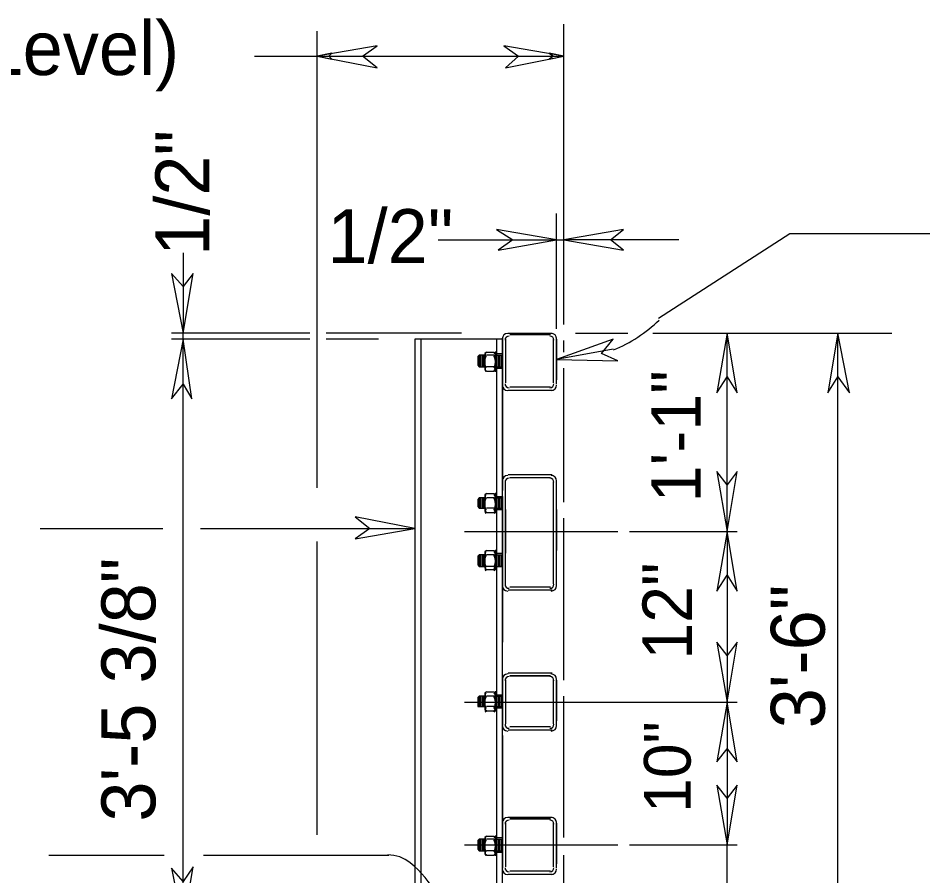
# Model space of a CAD drawing. Extents: x 499999.87 to 500002.82, y 499999.96 to 500001.79.
# Drawn here: x 500000.2894 to 500000.4944, y 500001.4212 to 500001.6142 of the extents above; entities that cross this region are included whole.
import ezdxf

# ---------------------------------------------------------------- set-up
doc = ezdxf.new("R2010")
doc.units = 0
for name, color, linetype in [('1', 7, 'Continuous'), ('19', 7, 'Continuous'), ('24', 7, 'Continuous'), ('9', 7, 'Continuous')]:
    doc.layers.add(name, color=color, linetype=linetype)

msp = doc.modelspace()

# ---------------------------------------------------------------- linework, layer by layer
at = {"layer": '1'}
for points in [[(500000.35663, 500001.60564), (500000.37008, 500001.60302), (500000.3668, 500001.60564), (500000.37008, 500001.60794)], [(500000.41207, 500001.60564), (500000.39862, 500001.60794), (500000.4019, 500001.60564), (500000.39895, 500001.60302)], [(500000.35663, 500001.60564), (500000.35991, 500001.60499), (500000.35925, 500001.60564), (500000.35991, 500001.6063)], [(500000.41207, 500001.60564), (500000.40879, 500001.6063), (500000.40978, 500001.60564), (500000.40879, 500001.60499)], [(500000.41043, 500001.5643), (500000.39698, 500001.5666), (500000.40059, 500001.5643), (500000.39731, 500001.56201)], [(500000.41207, 500001.5643), (500000.42552, 500001.56201), (500000.42257, 500001.5643), (500000.42552, 500001.5666)], [(500000.32644, 500001.54331), (500000.32874, 500001.55676), (500000.32644, 500001.55381), (500000.32382, 500001.55676)], [(500000.44882, 500001.54331), (500000.44652, 500001.52986), (500000.44882, 500001.53346), (500000.45112, 500001.52986)], [(500000.47375, 500001.54331), (500000.47146, 500001.52986), (500000.47375, 500001.53346), (500000.47638, 500001.52986)], [(500000.32644, 500001.54199), (500000.32382, 500001.52854), (500000.32644, 500001.53182), (500000.32841, 500001.52854)], [(500000.41043, 500001.5374), (500000.42421, 500001.53707), (500000.4206, 500001.53871), (500000.42323, 500001.54199)], [(500000.44882, 500001.49869), (500000.45112, 500001.51214), (500000.44882, 500001.50919), (500000.44652, 500001.51214)], [(500000.37861, 500001.49934), (500000.36516, 500001.50197), (500000.36844, 500001.49934), (500000.36516, 500001.49705)], [(500000.44882, 500001.49869), (500000.44652, 500001.48524), (500000.44882, 500001.48885), (500000.45112, 500001.48524)], [(500000.44882, 500001.4603), (500000.45112, 500001.47375), (500000.44882, 500001.4708), (500000.44652, 500001.47375)], [(500000.44882, 500001.4603), (500000.44652, 500001.44685), (500000.44882, 500001.4498), (500000.45112, 500001.44685)], [(500000.44882, 500001.42815), (500000.45112, 500001.4416), (500000.44882, 500001.43865), (500000.44652, 500001.4416)], [(500000.32644, 500001.40978), (500000.32874, 500001.42323), (500000.32644, 500001.41995), (500000.32382, 500001.4229)]]:
    msp.add_lwpolyline(points, close=True, dxfattribs=at)
at = {"layer": '19'}
for p, q in [((500000.39961, 500001.54331), (500000.40945, 500001.54331)), ((500000.39993, 500001.54298), (500000.40912, 500001.54298)), ((500000.41043, 500001.54199), (500000.41043, 500001.53281)), ((500000.39469, 500001.53904), (500000.39436, 500001.53871)), ((500000.39469, 500001.53904), (500000.39633, 500001.53904)), ((500000.39633, 500001.53904), (500000.39665, 500001.53871)), ((500000.39436, 500001.53871), (500000.39436, 500001.5351)), ((500000.39665, 500001.53871), (500000.39665, 500001.5351)), ((500000.39469, 500001.53478), (500000.39436, 500001.5351)), ((500000.39633, 500001.53478), (500000.39665, 500001.5351)), ((500000.39469, 500001.53478), (500000.39633, 500001.53478)), ((500000.39829, 500001.53281), (500000.39829, 500001.50787)), ((500000.40912, 500001.53117), (500000.39993, 500001.53117)), ((500000.39961, 500001.51148), (500000.40945, 500001.51148)), ((500000.39993, 500001.51083), (500000.40912, 500001.51083)), ((500000.39469, 500001.50722), (500000.39436, 500001.50689)), ((500000.39436, 500001.50689), (500000.39436, 500001.50328)), ((500000.39469, 500001.50722), (500000.39633, 500001.50722)), ((500000.39633, 500001.50722), (500000.39665, 500001.50689)), ((500000.39665, 500001.50689), (500000.39665, 500001.50328)), ((500000.39469, 500001.50295), (500000.39436, 500001.50328)), ((500000.39469, 500001.50295), (500000.39633, 500001.50295)), ((500000.39633, 500001.50295), (500000.39665, 500001.50328)), ((500000.41043, 500001.50361), (500000.41043, 500001.49442)), ((500000.39829, 500001.49869), (500000.39829, 500001.47375)), ((500000.39469, 500001.49442), (500000.39436, 500001.49409)), ((500000.39436, 500001.49409), (500000.39436, 500001.49049)), ((500000.39469, 500001.49442), (500000.39633, 500001.49442)), ((500000.39633, 500001.49442), (500000.39665, 500001.49409)), ((500000.39665, 500001.49409), (500000.39665, 500001.49049)), ((500000.39469, 500001.49016), (500000.39436, 500001.49049)), ((500000.39469, 500001.49016), (500000.39633, 500001.49016)), ((500000.39633, 500001.49016), (500000.39665, 500001.49049)), ((500000.39961, 500001.46686), (500000.40945, 500001.46686)), ((500000.39993, 500001.46621), (500000.40912, 500001.46621)), ((500000.41043, 500001.46522), (500000.41043, 500001.45604)), ((500000.39469, 500001.4626), (500000.39436, 500001.46227)), ((500000.39436, 500001.46227), (500000.39436, 500001.45866)), ((500000.39469, 500001.4626), (500000.39633, 500001.4626)), ((500000.39633, 500001.4626), (500000.39665, 500001.46227)), ((500000.39665, 500001.46227), (500000.39665, 500001.45866)), ((500000.39469, 500001.45833), (500000.39436, 500001.45866)), ((500000.39469, 500001.45833), (500000.39633, 500001.45833)), ((500000.39633, 500001.45833), (500000.39665, 500001.45866)), ((500000.40912, 500001.45472), (500000.39993, 500001.45472)), ((500000.39829, 500001.45276), (500000.39829, 500001.43241)), ((500000.39961, 500001.43438), (500000.40945, 500001.43438)), ((500000.39993, 500001.43406), (500000.40912, 500001.43406)), ((500000.41043, 500001.43307), (500000.41043, 500001.42388)), ((500000.39469, 500001.43012), (500000.39436, 500001.42979)), ((500000.39436, 500001.42979), (500000.39436, 500001.42618)), ((500000.39469, 500001.43012), (500000.39633, 500001.43012)), ((500000.39633, 500001.43012), (500000.39665, 500001.42979)), ((500000.39665, 500001.42979), (500000.39665, 500001.42618)), ((500000.39469, 500001.42585), (500000.39436, 500001.42618)), ((500000.39469, 500001.42585), (500000.39633, 500001.42585)), ((500000.39633, 500001.42585), (500000.39665, 500001.42618)), ((500000.40912, 500001.42224), (500000.39993, 500001.42224))]:
    msp.add_line(p, q, dxfattribs=at)
for centre, major_axis, start_param, end_param in [((500000.39947, 500001.54203), (0, -0.00122), 3.141593, 4.712389), ((500000.40926, 500001.54203), (0, 0.00122), 4.712389, 6.283185), ((500000.39978, 500001.54172), (0, -0.000918), 3.141593, 4.712389), ((500000.40895, 500001.54172), (0, 0.000918), 4.712389, 6.283185), ((500000.39687, 500001.53683), (0, 0.0026), 1.080839, 2.060754), ((500000.39498, 500001.53851), (0, 0.000612), 0.722734, 2.418858), ((500000.39601, 500001.53851), (0, 0.000612), 3.864327, 5.560451), ((500000.39412, 500001.53683), (0, 0.0026), 4.222432, 5.202346), ((500000.39498, 500001.53514), (0, 0.000612), 0.722734, 2.418858), ((500000.39601, 500001.53514), (0, 0.000612), 3.864327, 5.560451), ((500000.39947, 500001.53163), (0, -0.00122), 4.712389, 6.283185), ((500000.39978, 500001.53193), (0, -0.000918), 4.712389, 6.283185), ((500000.40895, 500001.53193), (0, -0.000918), 0, 1.570796), ((500000.40926, 500001.53163), (0, -0.00122), 0, 1.570796), ((500000.39498, 500001.50654), (0, 0.000612), 0.722734, 2.418858), ((500000.39601, 500001.50654), (0, 0.000612), 3.864327, 5.560451), ((500000.39687, 500001.50485), (0, 0.0026), 1.080839, 2.060754), ((500000.39412, 500001.50485), (0, 0.0026), 4.222432, 5.202346), ((500000.39498, 500001.50317), (0, 0.000612), 0.722734, 2.418858), ((500000.39601, 500001.50317), (0, 0.000612), 3.864327, 5.560451), ((500000.39498, 500001.49369), (0, 0.000612), 0.722734, 2.418858), ((500000.39601, 500001.49369), (0, 0.000612), 3.864327, 5.560451), ((500000.39687, 500001.49201), (0, 0.0026), 1.080839, 2.060754), ((500000.39412, 500001.49201), (0, 0.0026), 4.222432, 5.202346), ((500000.39498, 500001.49032), (0, 0.000612), 0.722734, 2.418858), ((500000.39601, 500001.49032), (0, 0.000612), 3.864327, 5.560451), ((500000.39947, 500001.4654), (0, -0.00122), 3.141593, 4.712389), ((500000.39978, 500001.4651), (0, -0.000918), 3.141593, 4.712389), ((500000.40895, 500001.4651), (0, 0.000918), 4.712389, 6.283185), ((500000.40926, 500001.4654), (0, 0.00122), 4.712389, 6.283185), ((500000.39687, 500001.4602), (0, 0.0026), 1.080839, 2.060754), ((500000.39498, 500001.46189), (0, 0.000612), 0.722734, 2.418858), ((500000.39601, 500001.46189), (0, 0.000612), 3.864327, 5.560451), ((500000.39412, 500001.4602), (0, 0.0026), 4.222432, 5.202346), ((500000.39498, 500001.45852), (0, 0.000612), 0.722734, 2.418858), ((500000.39601, 500001.45852), (0, 0.000612), 3.864327, 5.560451), ((500000.39947, 500001.455), (0, -0.00122), 4.712389, 6.283185), ((500000.39978, 500001.45531), (0, -0.000918), 4.712389, 6.283185), ((500000.40895, 500001.45531), (0, -0.000918), 0, 1.570796), ((500000.40926, 500001.455), (0, -0.00122), 0, 1.570796), ((500000.39947, 500001.43312), (0, -0.00122), 3.141593, 4.712389), ((500000.39978, 500001.43282), (0, -0.000918), 3.141593, 4.712389), ((500000.40895, 500001.43282), (0, 0.000918), 4.712389, 6.283185), ((500000.40926, 500001.43312), (0, 0.00122), 4.712389, 6.283185), ((500000.39687, 500001.42792), (0, 0.0026), 1.080839, 2.060754), ((500000.39498, 500001.42961), (0, 0.000612), 0.722734, 2.418858), ((500000.39601, 500001.42961), (0, 0.000612), 3.864327, 5.560451), ((500000.39412, 500001.42792), (0, 0.0026), 4.222432, 5.202346), ((500000.39498, 500001.42624), (0, 0.000612), 0.722734, 2.418858), ((500000.39601, 500001.42624), (0, 0.000612), 3.864327, 5.560451), ((500000.39947, 500001.42272), (0, -0.00122), 4.712389, 6.283185), ((500000.39978, 500001.42303), (0, -0.000918), 4.712389, 6.283185), ((500000.40895, 500001.42303), (0, -0.000918), 0, 1.570796), ((500000.40926, 500001.42272), (0, -0.00122), 0, 1.570796)]:
    msp.add_ellipse(centre, major_axis=major_axis, ratio=0.999986, start_param=start_param, end_param=end_param, dxfattribs=at)
at = {"layer": '24'}
for p, q in [((500000.37992, 500001.54199), (500000.37992, 500001.41535)), ((500000.39698, 500001.54199), (500000.39698, 500001.41535)), ((500000.39829, 500001.54232), (500000.39829, 500001.53182)), ((500000.39895, 500001.54199), (500000.39895, 500001.53215)), ((500000.40912, 500001.54298), (500000.39993, 500001.54298)), ((500000.40978, 500001.53215), (500000.40978, 500001.54199)), ((500000.41043, 500001.53182), (500000.41043, 500001.54232)), ((500000.39304, 500001.53839), (500000.39304, 500001.53576)), ((500000.39337, 500001.53839), (500000.39337, 500001.53576)), ((500000.39337, 500001.53773), (500000.39337, 500001.53642)), ((500000.3937, 500001.53839), (500000.3937, 500001.53576)), ((500000.3937, 500001.53773), (500000.3937, 500001.53642)), ((500000.39403, 500001.53839), (500000.39403, 500001.53576)), ((500000.39403, 500001.53773), (500000.39403, 500001.53642)), ((500000.39436, 500001.53773), (500000.39436, 500001.53642)), ((500000.39633, 500001.53839), (500000.39469, 500001.53839)), ((500000.39698, 500001.53871), (500000.39829, 500001.53871)), ((500000.39698, 500001.53839), (500000.39829, 500001.53839)), ((500000.39731, 500001.53839), (500000.39731, 500001.53576)), ((500000.39764, 500001.53871), (500000.39829, 500001.53871)), ((500000.39764, 500001.53839), (500000.39764, 500001.53576)), ((500000.39797, 500001.53839), (500000.39797, 500001.53576)), ((500000.39633, 500001.53576), (500000.39469, 500001.53576)), ((500000.39698, 500001.53576), (500000.39829, 500001.53576)), ((500000.39698, 500001.53543), (500000.39829, 500001.53543)), ((500000.39829, 500001.53543), (500000.39764, 500001.53543)), ((500000.40912, 500001.53117), (500000.39993, 500001.53117)), ((500000.39961, 500001.53051), (500000.40945, 500001.53051)), ((500000.39829, 500001.48655), (500000.39829, 500001.51017)), ((500000.39895, 500001.48688), (500000.39895, 500001.50984)), ((500000.40978, 500001.48688), (500000.40978, 500001.50984)), ((500000.41043, 500001.48655), (500000.41043, 500001.51017)), ((500000.39304, 500001.50623), (500000.39304, 500001.50394)), ((500000.39337, 500001.50623), (500000.39337, 500001.50394)), ((500000.3937, 500001.50623), (500000.3937, 500001.50394)), ((500000.39403, 500001.50623), (500000.39403, 500001.50394)), ((500000.39633, 500001.50623), (500000.39469, 500001.50623)), ((500000.39698, 500001.50656), (500000.39829, 500001.50656)), ((500000.39698, 500001.50623), (500000.39829, 500001.50623)), ((500000.39731, 500001.50623), (500000.39731, 500001.50394)), ((500000.39764, 500001.50656), (500000.39829, 500001.50656)), ((500000.39764, 500001.50623), (500000.39764, 500001.50394)), ((500000.39797, 500001.50623), (500000.39797, 500001.50394)), ((500000.39829, 500001.50656), (500000.39829, 500001.50361)), ((500000.39337, 500001.50558), (500000.39337, 500001.50459)), ((500000.3937, 500001.50558), (500000.3937, 500001.50459)), ((500000.39403, 500001.50558), (500000.39403, 500001.50459)), ((500000.39436, 500001.50558), (500000.39436, 500001.50459)), ((500000.39633, 500001.50394), (500000.39469, 500001.50394)), ((500000.39698, 500001.50394), (500000.39829, 500001.50394)), ((500000.39698, 500001.50361), (500000.39829, 500001.50361)), ((500000.39829, 500001.50361), (500000.39764, 500001.50361)), ((500000.39829, 500001.50394), (500000.39829, 500001.49344)), ((500000.39895, 500001.50361), (500000.39895, 500001.49377)), ((500000.40978, 500001.49377), (500000.40978, 500001.50361)), ((500000.41043, 500001.49344), (500000.41043, 500001.50394)), ((500000.39304, 500001.49344), (500000.39304, 500001.49081)), ((500000.39337, 500001.49344), (500000.39337, 500001.49081)), ((500000.39337, 500001.49278), (500000.39337, 500001.49147)), ((500000.3937, 500001.49344), (500000.3937, 500001.49081)), ((500000.3937, 500001.49278), (500000.3937, 500001.49147)), ((500000.39403, 500001.49344), (500000.39403, 500001.49081)), ((500000.39403, 500001.49278), (500000.39403, 500001.49147)), ((500000.39436, 500001.49278), (500000.39436, 500001.49147)), ((500000.39633, 500001.49344), (500000.39469, 500001.49344)), ((500000.39698, 500001.49377), (500000.39829, 500001.49377)), ((500000.39698, 500001.49344), (500000.39829, 500001.49344)), ((500000.39731, 500001.49344), (500000.39731, 500001.49081)), ((500000.39764, 500001.49377), (500000.39829, 500001.49377)), ((500000.39764, 500001.49344), (500000.39764, 500001.49081)), ((500000.39797, 500001.49344), (500000.39797, 500001.49081)), ((500000.39829, 500001.49377), (500000.39829, 500001.49081)), ((500000.39633, 500001.49081), (500000.39469, 500001.49081)), ((500000.39698, 500001.49081), (500000.39829, 500001.49081)), ((500000.39698, 500001.49081), (500000.39829, 500001.49081)), ((500000.39829, 500001.49081), (500000.39764, 500001.49081)), ((500000.39993, 500001.48622), (500000.40912, 500001.48622)), ((500000.39961, 500001.48556), (500000.40945, 500001.48556)), ((500000.39829, 500001.46555), (500000.39829, 500001.45505)), ((500000.39895, 500001.46522), (500000.39895, 500001.45538)), ((500000.40912, 500001.46621), (500000.39993, 500001.46621)), ((500000.40978, 500001.45538), (500000.40978, 500001.46522)), ((500000.41043, 500001.45505), (500000.41043, 500001.46555)), ((500000.39304, 500001.46161), (500000.39304, 500001.45932)), ((500000.39337, 500001.46161), (500000.39337, 500001.45932)), ((500000.3937, 500001.46161), (500000.3937, 500001.45932)), ((500000.39403, 500001.46161), (500000.39403, 500001.45932)), ((500000.39633, 500001.46161), (500000.39469, 500001.46161)), ((500000.39698, 500001.46194), (500000.39829, 500001.46194)), ((500000.39698, 500001.46161), (500000.39829, 500001.46161)), ((500000.39731, 500001.46161), (500000.39731, 500001.45932)), ((500000.39764, 500001.46194), (500000.39829, 500001.46194)), ((500000.39764, 500001.46161), (500000.39764, 500001.45932)), ((500000.39797, 500001.46161), (500000.39797, 500001.45932)), ((500000.39337, 500001.46096), (500000.39337, 500001.45965)), ((500000.3937, 500001.46096), (500000.3937, 500001.45965)), ((500000.39403, 500001.46096), (500000.39403, 500001.45965)), ((500000.39436, 500001.46096), (500000.39436, 500001.45965)), ((500000.39633, 500001.45932), (500000.39469, 500001.45932)), ((500000.39698, 500001.45932), (500000.39829, 500001.45932)), ((500000.39698, 500001.45899), (500000.39829, 500001.45899)), ((500000.39829, 500001.45899), (500000.39764, 500001.45899)), ((500000.39961, 500001.45407), (500000.40945, 500001.45407)), ((500000.40912, 500001.45472), (500000.39993, 500001.45472)), ((500000.39829, 500001.4334), (500000.39829, 500001.4229)), ((500000.39895, 500001.43307), (500000.39895, 500001.42323)), ((500000.40912, 500001.43406), (500000.39993, 500001.43406)), ((500000.40978, 500001.42323), (500000.40978, 500001.43307)), ((500000.41043, 500001.4229), (500000.41043, 500001.4334)), ((500000.39304, 500001.42946), (500000.39304, 500001.42684)), ((500000.39337, 500001.42946), (500000.39337, 500001.42684)), ((500000.39337, 500001.42881), (500000.39337, 500001.42749)), ((500000.3937, 500001.42946), (500000.3937, 500001.42684)), ((500000.3937, 500001.42881), (500000.3937, 500001.42749)), ((500000.39403, 500001.42946), (500000.39403, 500001.42684)), ((500000.39403, 500001.42881), (500000.39403, 500001.42749)), ((500000.39436, 500001.42881), (500000.39436, 500001.42749)), ((500000.39633, 500001.42946), (500000.39469, 500001.42946)), ((500000.39698, 500001.42979), (500000.39829, 500001.42979)), ((500000.39698, 500001.42946), (500000.39829, 500001.42946)), ((500000.39731, 500001.42946), (500000.39731, 500001.42684)), ((500000.39764, 500001.42979), (500000.39829, 500001.42979)), ((500000.39764, 500001.42946), (500000.39764, 500001.42684)), ((500000.39797, 500001.42946), (500000.39797, 500001.42684)), ((500000.39633, 500001.42684), (500000.39469, 500001.42684)), ((500000.39698, 500001.42684), (500000.39829, 500001.42684)), ((500000.39698, 500001.42651), (500000.39829, 500001.42651)), ((500000.39829, 500001.42651), (500000.39764, 500001.42651)), ((500000.40912, 500001.42224), (500000.39993, 500001.42224)), ((500000.39961, 500001.42159), (500000.40945, 500001.42159))]:
    msp.add_line(p, q, dxfattribs=at)
for points in [[(500000.39829, 500001.41535), (500000.39829, 500001.54199), (500000.37861, 500001.54199), (500000.37861, 500001.41535)], [(500000.39665, 500001.53904), (500000.39665, 500001.53478), (500000.39698, 500001.53478), (500000.39698, 500001.53904), (500000.39665, 500001.53904)], [(500000.39436, 500001.53839), (500000.39304, 500001.53839), (500000.39272, 500001.53806), (500000.39272, 500001.53609), (500000.39304, 500001.53576), (500000.39436, 500001.53576)], [(500000.39436, 500001.50623), (500000.39304, 500001.50623), (500000.39272, 500001.50591), (500000.39272, 500001.50427), (500000.39304, 500001.50394), (500000.39436, 500001.50394)], [(500000.39665, 500001.50722), (500000.39665, 500001.50295), (500000.39698, 500001.50295), (500000.39698, 500001.50722), (500000.39665, 500001.50722)], [(500000.39665, 500001.49442), (500000.39665, 500001.49016), (500000.39698, 500001.49016), (500000.39698, 500001.49442), (500000.39665, 500001.49442)], [(500000.39436, 500001.49344), (500000.39304, 500001.49344), (500000.39272, 500001.49311), (500000.39272, 500001.49114), (500000.39304, 500001.49081), (500000.39436, 500001.49081)], [(500000.39436, 500001.46161), (500000.39304, 500001.46161), (500000.39272, 500001.46129), (500000.39272, 500001.45932), (500000.39304, 500001.45932), (500000.39436, 500001.45932)], [(500000.39665, 500001.4626), (500000.39665, 500001.45833), (500000.39698, 500001.45833), (500000.39698, 500001.4626), (500000.39665, 500001.4626)], [(500000.39436, 500001.42946), (500000.39304, 500001.42946), (500000.39272, 500001.42913), (500000.39272, 500001.42717), (500000.39304, 500001.42684), (500000.39436, 500001.42684)], [(500000.39665, 500001.43012), (500000.39665, 500001.42585), (500000.39698, 500001.42585), (500000.39698, 500001.43012), (500000.39665, 500001.43012)]]:
    msp.add_lwpolyline(points, dxfattribs=at)
for centre, major_axis, start_param, end_param in [((500000.39947, 500001.51005), (0, -0.00122), 3.141593, 4.712389), ((500000.39978, 500001.50975), (0, -0.000918), 3.141593, 4.712389), ((500000.40895, 500001.50975), (0, 0.000918), 4.712389, 6.283185), ((500000.40926, 500001.51005), (0, 0.00122), 4.712389, 6.283185), ((500000.39947, 500001.4865), (0, -0.00122), 4.712389, 6.283185), ((500000.39978, 500001.48681), (0, -0.000918), 4.712389, 6.283185), ((500000.40895, 500001.48681), (0, 0.000918), 3.141593, 4.712389), ((500000.40926, 500001.4865), (0, -0.00122), 0, 1.570796)]:
    msp.add_ellipse(centre, major_axis=major_axis, ratio=0.999986, start_param=start_param, end_param=end_param, dxfattribs=at)
at = {"layer": '9'}
for p, q in [((500000.41207, 500001.54528), (500000.41207, 500001.61286)), ((500000.35663, 500001.50853), (500000.35663, 500001.61122)), ((500000.34252, 500001.60564), (500000.41207, 500001.60564)), ((500000.41043, 500001.54429), (500000.41043, 500001.57021)), ((500000.38386, 500001.5643), (500000.41043, 500001.5643)), ((500000.41043, 500001.5643), (500000.41207, 500001.5643)), ((500000.43799, 500001.5643), (500000.41207, 500001.5643)), ((500000.32644, 500001.56135), (500000.32644, 500001.54331)), ((500000.35499, 500001.54331), (500000.32382, 500001.54331)), ((500000.32644, 500001.54199), (500000.32644, 500001.54331)), ((500000.38911, 500001.54331), (500000.3586, 500001.54331)), ((500000.4147, 500001.54331), (500000.42651, 500001.54331)), ((500000.43209, 500001.54331), (500000.48589, 500001.54331)), ((500000.44882, 500001.49869), (500000.44882, 500001.54331)), ((500000.47375, 500001.396), (500000.47375, 500001.54331)), ((500000.35499, 500001.54199), (500000.32382, 500001.54199)), ((500000.32644, 500001.39993), (500000.32644, 500001.54199)), ((500000.37041, 500001.54199), (500000.3586, 500001.54199)), ((500000.41207, 500001.53904), (500000.41207, 500001.54167)), ((500000.42323, 500001.5397), (500000.41043, 500001.5374)), ((500000.41207, 500001.50525), (500000.41207, 500001.53543)), ((500000.41207, 500001.46522), (500000.41207, 500001.50164)), ((500000.29429, 500001.49934), (500000.32185, 500001.49934)), ((500000.33038, 500001.49934), (500000.37861, 500001.49934)), ((500000.38976, 500001.49869), (500000.42421, 500001.49869)), ((500000.42684, 500001.49869), (500000.45112, 500001.49869)), ((500000.44882, 500001.49869), (500000.44882, 500001.4603)), ((500000.35663, 500001.43045), (500000.35663, 500001.49639)), ((500000.41207, 500001.42979), (500000.41207, 500001.46161)), ((500000.38976, 500001.4603), (500000.45112, 500001.4603)), ((500000.44882, 500001.4603), (500000.44882, 500001.42815)), ((500000.38976, 500001.42815), (500000.42421, 500001.42815)), ((500000.42684, 500001.42815), (500000.45112, 500001.42815)), ((500000.44882, 500001.396), (500000.44882, 500001.42815)), ((500000.29626, 500001.42585), (500000.32218, 500001.42585)), ((500000.33104, 500001.42585), (500000.3727, 500001.42585)), ((500000.41207, 500001.40584), (500000.41207, 500001.42585))]:
    msp.add_line(p, q, dxfattribs=at)
msp.add_lwpolyline([(500000.49442, 500001.56562), (500000.46293, 500001.56562), (500000.4334, 500001.54659)], dxfattribs=at)
for centre, major_axis, start_param, end_param in [((500000.41185, 500001.56817), (0, 0.03082), 3.521369, 3.921714), ((500000.37253, 500001.41797), (0, 0.00793), 5.598898, 6.283185), ((500000.36212, 500001.40521), (0, 0.02441), 5.214029, 5.598898)]:
    msp.add_ellipse(centre, major_axis=major_axis, ratio=0.999986, start_param=start_param, end_param=end_param, dxfattribs=at)

# ---------------------------------------------------------------- texts
for s, height, p in [('1\'- 7" (Level)', 0.0121398, (500000.23458, 500001.60138)), ('1/2"', 0.01214, (500000.35892, 500001.55906))]:
    msp.add_text(s, height=height, dxfattribs=at).set_placement(p)
for s, height, p in [('1/2"', 0.01214, (500000.33235, 500001.5607)), ('1\'-1"', 0.011156, (500000.44291, 500001.50525)), ('3\'-5 3/8"', 0.01214, (500000.32021, 500001.4334)), ('12"', 0.011156, (500000.44094, 500001.46982)), ('3\'-6"', 0.01214, (500000.4708, 500001.4544)), ('10"', 0.010498, (500000.44062, 500001.43537))]:
    msp.add_text(s, height=height, rotation=90, dxfattribs=at).set_placement(p)

doc.saveas('drawing.dxf')
